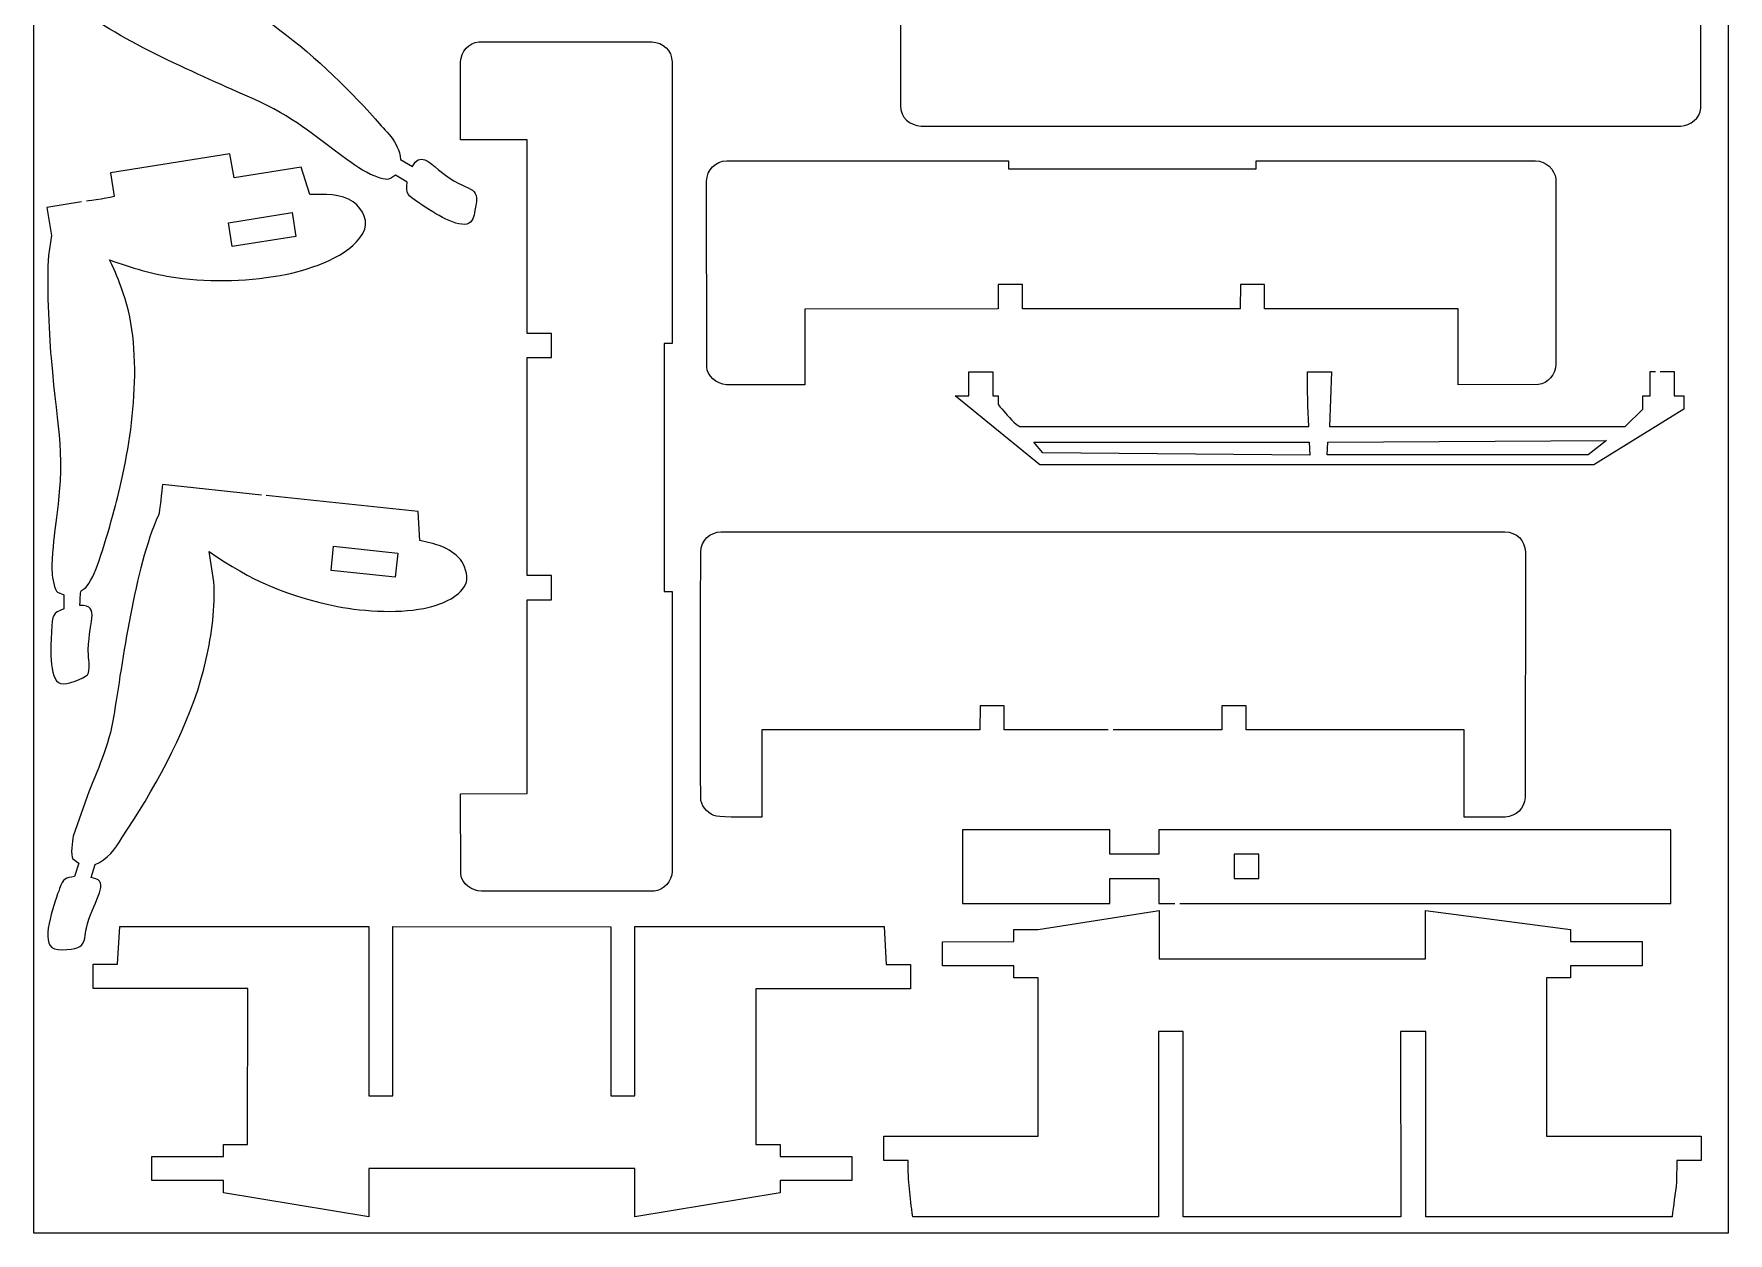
# Model space of a CAD drawing. Header units: centimetres. Extents: x -72 to 73, y -15 to 15.
# Drawn here: x -10.5 to 10.5, y -14.85 to 0.01 of the extents above; entities that cross this region are included whole.
import ezdxf

# ---------------------------------------------------------------- set-up
doc = ezdxf.new("R2010")
doc.units = ezdxf.units.CM
doc.header["$MEASUREMENT"] = 0
doc.layers.add('Camada 1', color=7, linetype='Continuous')

msp = doc.modelspace()

# ---------------------------------------------------------------- linework, layer by layer
at = {"layer": 'Camada 1', "color": 1, "lineweight": 9}
msp.add_open_spline([(-10.5, -14.85), (-10.5, -14.85), (10.5, -14.85), (10.5, -14.85), (10.5, -14.85), (10.5, -14.85), (10.5, 14.85), (10.5, 14.85), (10.5, 14.85), (10.5, 14.85), (-10.5, 14.85), (-10.5, 14.85), (-10.5, 14.85), (-10.5, 14.85), (-10.5, -14.85), (-10.5, -14.85), (-10.5, -14.85), (-10.5, -14.85), (-10.5, -14.85), (-10.5, -14.85)], degree=3, knots=[0, 0, 0, 0, 0.16666667, 0.16666667, 0.16666667, 0.16666667, 0.33333333, 0.33333333, 0.33333333, 0.33333333, 0.5, 0.5, 0.5, 0.5, 0.66666667, 0.66666667, 0.66666667, 0.66666667, 1, 1, 1, 1], dxfattribs=at)
at = {"layer": 'Camada 1', "color": 3, "lineweight": 9}
for points, knots in [([(-8.73661, 3.48612), (-8.73661, 3.48612), (-8.78976, 3.3805), (-8.78976, 3.3805), (-8.78976, 3.3805), (-8.78976, 3.3805), (-9.14204, 3.45588), (-9.14204, 3.45588), (-9.14204, 3.45588), (-9.14204, 3.45588), (-10.28467, 0.47923), (-10.28467, 0.47923), (-10.28467, 0.47923), (-10.2253, 0.45588), (-9.96568, 0.363), (-9.93361, 0.33501), (-9.93361, 0.33501), (-9.48038, -0.06052), (-8.4023, -0.51733), (-7.79682, -0.78768), (-7.79682, -0.78768), (-7.25759, -1.02845), (-7.06633, -1.22451), (-6.61944, -1.54525), (-6.61944, -1.54525), (-6.47951, -1.64567), (-6.3846, -1.71892), (-6.20707, -1.776), (-6.20707, -1.776), (-6.10764, -1.80798), (-6.09218, -1.79425), (-6.01915, -1.73787), (-6.01915, -1.73787), (-6.01915, -1.73787), (-5.87317, -1.82541), (-5.87317, -1.82541), (-5.87317, -1.82541), (-5.89144, -1.97498), (-5.87701, -1.98328), (-5.71652, -2.09034), (-5.71652, -2.09034), (-5.59422, -2.1719), (-5.28071, -2.38421), (-5.13392, -2.34548), (-5.13392, -2.34548), (-5.05769, -2.32536), (-5.04566, -2.24582), (-5.03245, -2.17964), (-5.03245, -2.17964), (-4.96016, -1.81728), (-5.10345, -1.99718), (-5.48364, -1.67247), (-5.48364, -1.67247), (-5.59343, -1.5787), (-5.7209, -1.45436), (-5.80866, -1.63278), (-5.80866, -1.63278), (-5.80866, -1.63278), (-5.95465, -1.54523), (-5.95465, -1.54523), (-5.95465, -1.54523), (-5.97717, -1.31409), (-6.14343, -1.19719), (-6.26921, -1.04326), (-6.26921, -1.04326), (-6.62351, -0.63886), (-7.09904, -0.19523), (-7.53091, 0.11844), (-7.53091, 0.11844), (-8.02389, 0.47649), (-8.70354, 0.8209), (-9.3325, 0.82575), (-9.3325, 0.82575), (-9.07066, 1.05697), (-8.97884, 1.13475), (-8.74855, 1.41131), (-8.74855, 1.41131), (-8.35927, 1.87882), (-7.94435, 2.72539), (-7.96044, 3.33311), (-7.96044, 3.33311), (-7.96476, 3.49632), (-8.01185, 3.80637), (-8.2165, 3.83153), (-8.2165, 3.83153), (-8.47951, 3.86385), (-8.61192, 3.69506), (-8.73661, 3.48612)], [0, 0, 0, 0, 0.04347826, 0.04347826, 0.04347826, 0.04347826, 0.08695652, 0.08695652, 0.08695652, 0.08695652, 0.13043478, 0.13043478, 0.13043478, 0.13043478, 0.17391304, 0.17391304, 0.17391304, 0.17391304, 0.2173913, 0.2173913, 0.2173913, 0.2173913, 0.26086957, 0.26086957, 0.26086957, 0.26086957, 0.30434783, 0.30434783, 0.30434783, 0.30434783, 0.34782609, 0.34782609, 0.34782609, 0.34782609, 0.39130435, 0.39130435, 0.39130435, 0.39130435, 0.43478261, 0.43478261, 0.43478261, 0.43478261, 0.47826087, 0.47826087, 0.47826087, 0.47826087, 0.52173913, 0.52173913, 0.52173913, 0.52173913, 0.56521739, 0.56521739, 0.56521739, 0.56521739, 0.60869565, 0.60869565, 0.60869565, 0.60869565, 0.65217391, 0.65217391, 0.65217391, 0.65217391, 0.69565217, 0.69565217, 0.69565217, 0.69565217, 0.73913043, 0.73913043, 0.73913043, 0.73913043, 0.7826087, 0.7826087, 0.7826087, 0.7826087, 0.82608696, 0.82608696, 0.82608696, 0.82608696, 0.86956522, 0.86956522, 0.86956522, 0.86956522, 0.91304348, 0.91304348, 0.91304348, 0.91304348, 1, 1, 1, 1]), ([(2.05969, 0.86301), (2.05969, 0.86301), (3.5499, 0.86301), (3.5499, 0.86301), (3.5499, 0.86301), (3.5499, 0.86301), (3.5499, 0.56299), (3.5499, 0.56299), (3.5499, 0.56299), (3.5499, 0.56299), (3.84992, 0.56299), (3.84992, 0.56299), (3.84992, 0.56299), (3.84992, 0.56299), (3.85286, 0.86301), (3.85286, 0.86301), (3.85286, 0.86301), (3.85286, 0.86301), (6.55008, 0.86301), (6.55008, 0.86301), (6.55008, 0.86301), (6.55008, 0.86301), (6.55008, 0.56299), (6.55008, 0.56299), (6.55008, 0.56299), (6.55008, 0.56299), (6.8501, 0.56299), (6.8501, 0.56299), (6.8501, 0.56299), (6.8501, 0.56299), (6.85304, 0.86006), (6.85304, 0.86006), (6.85304, 0.86006), (6.85304, 0.86006), (9.55319, 0.86301), (9.55319, 0.86301), (9.55319, 0.86301), (9.55319, 0.86301), (9.55319, 1.8307), (9.55319, 1.8307), (9.55319, 1.8307), (9.6321, 1.8301), (9.90775, 1.83541), (9.96499, 1.82188), (9.96499, 1.82188), (10.05888, 1.79971), (10.14462, 1.71705), (10.15911, 1.62776), (10.15911, 1.62776), (10.15911, 1.62776), (10.16206, -0.90769), (10.16206, -0.90769), (10.16206, -0.90769), (10.1552, -1.03439), (10.03342, -1.123), (9.91204, -1.13123), (9.91204, -1.13123), (9.91204, -1.13123), (0.49679, -1.13123), (0.49679, -1.13123), (0.49679, -1.13123), (0.35437, -1.12477), (0.24112, -1.02717), (0.24089, -0.87533), (0.24089, -0.87533), (0.24089, -0.87533), (0.23795, 1.17772), (0.23795, 1.17772), (0.23795, 1.17772), (0.23795, 1.17772), (0.24383, 1.57775), (0.24383, 1.57775), (0.24383, 1.57775), (0.2479, 1.61085), (0.23169, 1.64311), (0.28795, 1.72188), (0.28795, 1.72188), (0.33591, 1.78901), (0.40865, 1.82616), (0.4909, 1.8307), (0.4909, 1.8307), (0.4909, 1.8307), (0.84975, 1.8307), (0.84975, 1.8307), (0.84975, 1.8307), (0.84975, 1.8307), (0.84975, 0.86301), (0.84975, 0.86301), (0.84975, 0.86301), (0.84975, 0.86301), (2.05969, 0.86301), (2.05969, 0.86301)], [0, 0, 0, 0, 0.04166667, 0.04166667, 0.04166667, 0.04166667, 0.08333333, 0.08333333, 0.08333333, 0.08333333, 0.125, 0.125, 0.125, 0.125, 0.16666667, 0.16666667, 0.16666667, 0.16666667, 0.20833333, 0.20833333, 0.20833333, 0.20833333, 0.25, 0.25, 0.25, 0.25, 0.29166667, 0.29166667, 0.29166667, 0.29166667, 0.33333333, 0.33333333, 0.33333333, 0.33333333, 0.375, 0.375, 0.375, 0.375, 0.41666667, 0.41666667, 0.41666667, 0.41666667, 0.45833333, 0.45833333, 0.45833333, 0.45833333, 0.5, 0.5, 0.5, 0.5, 0.54166667, 0.54166667, 0.54166667, 0.54166667, 0.58333333, 0.58333333, 0.58333333, 0.58333333, 0.625, 0.625, 0.625, 0.625, 0.66666667, 0.66666667, 0.66666667, 0.66666667, 0.70833333, 0.70833333, 0.70833333, 0.70833333, 0.75, 0.75, 0.75, 0.75, 0.79166667, 0.79166667, 0.79166667, 0.79166667, 0.83333333, 0.83333333, 0.83333333, 0.83333333, 0.875, 0.875, 0.875, 0.875, 0.91666667, 0.91666667, 0.91666667, 0.91666667, 1, 1, 1, 1]), ([(-2.58963, -6.8986), (-2.58963, -6.8986), (-2.68964, -6.8986), (-2.68964, -6.8986), (-2.68964, -6.8986), (-2.68964, -6.8986), (-2.68964, -3.82785), (-2.68964, -3.82785), (-2.68964, -3.82785), (-2.68964, -3.82785), (-2.58963, -3.82785), (-2.58963, -3.82785), (-2.58963, -3.82785), (-2.58963, -3.82785), (-2.58963, -0.3394), (-2.58963, -0.3394), (-2.58963, -0.3394), (-2.58963, -0.19062), (-2.70404, -0.09566), (-2.83965, -0.08646), (-2.83965, -0.08646), (-2.83965, -0.08646), (-4.98683, -0.08646), (-4.98683, -0.08646), (-4.98683, -0.08646), (-5.11023, -0.1), (-5.20305, -0.20442), (-5.21037, -0.33646), (-5.21037, -0.33646), (-5.21037, -0.33646), (-5.21037, -1.30122), (-5.21037, -1.30122), (-5.21037, -1.30122), (-5.21037, -1.30122), (-4.3868, -1.30122), (-4.3868, -1.30122), (-4.3868, -1.30122), (-4.3868, -1.30122), (-4.38384, -3.70136), (-4.38384, -3.70136), (-4.38384, -3.70136), (-4.38384, -3.70136), (-4.08384, -3.70136), (-4.08384, -3.70136), (-4.08384, -3.70136), (-4.08384, -3.70136), (-4.08384, -4.00138), (-4.08384, -4.00138), (-4.08384, -4.00138), (-4.08384, -4.00138), (-4.38384, -4.00138), (-4.38384, -4.00138), (-4.38384, -4.00138), (-4.38384, -4.00138), (-4.38384, -6.70153), (-4.38384, -6.70153), (-4.38384, -6.70153), (-4.38384, -6.70153), (-4.08384, -6.70153), (-4.08384, -6.70153), (-4.08384, -6.70153), (-4.08384, -6.70153), (-4.08384, -7.00155), (-4.08384, -7.00155), (-4.08384, -7.00155), (-4.08384, -7.00155), (-4.38384, -7.00155), (-4.38384, -7.00155), (-4.38384, -7.00155), (-4.38384, -7.00155), (-4.38384, -9.40169), (-4.38384, -9.40169), (-4.38384, -9.40169), (-4.38384, -9.40169), (-5.21037, -9.40463), (-5.21037, -9.40463), (-5.21037, -9.40463), (-5.21037, -9.40463), (-5.20743, -10.40175), (-5.20743, -10.40175), (-5.20743, -10.40175), (-5.20038, -10.52548), (-5.06972, -10.60483), (-4.95153, -10.61353), (-4.95153, -10.61353), (-4.95153, -10.61353), (-2.81317, -10.61353), (-2.81317, -10.61353), (-2.81317, -10.61353), (-2.69823, -10.60092), (-2.58963, -10.4937), (-2.58963, -10.36352), (-2.58963, -10.36352), (-2.58963, -10.36352), (-2.58963, -6.8986), (-2.58963, -6.8986)], [0, 0, 0, 0, 0.04, 0.04, 0.04, 0.04, 0.08, 0.08, 0.08, 0.08, 0.12, 0.12, 0.12, 0.12, 0.16, 0.16, 0.16, 0.16, 0.2, 0.2, 0.2, 0.2, 0.24, 0.24, 0.24, 0.24, 0.28, 0.28, 0.28, 0.28, 0.32, 0.32, 0.32, 0.32, 0.36, 0.36, 0.36, 0.36, 0.4, 0.4, 0.4, 0.4, 0.44, 0.44, 0.44, 0.44, 0.48, 0.48, 0.48, 0.48, 0.52, 0.52, 0.52, 0.52, 0.56, 0.56, 0.56, 0.56, 0.6, 0.6, 0.6, 0.6, 0.64, 0.64, 0.64, 0.64, 0.68, 0.68, 0.68, 0.68, 0.72, 0.72, 0.72, 0.72, 0.76, 0.76, 0.76, 0.76, 0.8, 0.8, 0.8, 0.8, 0.84, 0.84, 0.84, 0.84, 0.88, 0.88, 0.88, 0.88, 0.92, 0.92, 0.92, 0.92, 1, 1, 1, 1]), ([(-9.90792, -2.07227), (-9.90792, -2.07227), (-10.33765, -2.14033), (-10.33765, -2.14033), (-10.33765, -2.14033), (-10.33765, -2.14033), (-10.28243, -2.48896), (-10.28243, -2.48896), (-10.28243, -2.48896), (-10.28243, -2.48896), (-10.31779, -2.73577), (-10.31779, -2.73577), (-10.31779, -2.73577), (-10.34435, -3.05208), (-10.31425, -3.66998), (-10.28691, -4.00248), (-10.28691, -4.00248), (-10.20466, -5.00271), (-10.09262, -5.12281), (-10.2449, -6.1668), (-10.2449, -6.1668), (-10.25898, -6.2634), (-10.28379, -6.58045), (-10.27508, -6.67189), (-10.27508, -6.67189), (-10.27072, -6.71768), (-10.24222, -6.88657), (-10.20783, -6.90841), (-10.20783, -6.90841), (-10.20783, -6.90841), (-10.12831, -6.94049), (-10.12831, -6.94049), (-10.12831, -6.94049), (-10.12831, -6.94049), (-10.13067, -7.11359), (-10.13067, -7.11359), (-10.13067, -7.11359), (-10.26774, -7.17535), (-10.26737, -7.17478), (-10.28192, -7.39961), (-10.28192, -7.39961), (-10.29007, -7.52544), (-10.3214, -7.99652), (-10.1686, -8.0398), (-10.1686, -8.0398), (-10.09638, -8.06026), (-9.87223, -7.97863), (-9.83745, -7.93077), (-9.83745, -7.93077), (-9.7945, -7.87165), (-9.82209, -7.75255), (-9.82442, -7.69344), (-9.82442, -7.69344), (-9.84002, -7.29619), (-9.65897, -7.06012), (-9.9287, -7.07266), (-9.9287, -7.07266), (-9.91834, -6.74256), (-9.91962, -7.01162), (-9.77106, -6.71416), (-9.77106, -6.71416), (-9.67787, -6.52755), (-9.51754, -5.95234), (-9.46386, -5.73934), (-9.46386, -5.73934), (-9.27624, -4.99486), (-9.13129, -3.95209), (-9.39214, -3.20264), (-9.39214, -3.20264), (-9.45573, -3.01996), (-9.48293, -2.95857), (-9.5619, -2.78877), (-9.5619, -2.78877), (-9.27978, -2.89301), (-9.04084, -2.9635), (-8.74112, -3.0072), (-8.74112, -3.0072), (-8.27949, -3.07452), (-7.81754, -3.05417), (-7.36262, -2.96754), (-7.36262, -2.96754), (-7.05791, -2.89964), (-6.58967, -2.74774), (-6.42381, -2.46447), (-6.42381, -2.46447), (-6.33873, -2.31915), (-6.41853, -2.16235), (-6.54252, -2.07231), (-6.54252, -2.07231), (-6.68916, -1.96582), (-6.90583, -1.9777), (-7.07807, -1.98144), (-7.07807, -1.98144), (-7.07807, -1.98144), (-7.18847, -1.64155), (-7.18847, -1.64155), (-7.18847, -1.64155), (-7.18847, -1.64155), (-8.01934, -1.77315), (-8.01934, -1.77315), (-8.01934, -1.77315), (-8.01934, -1.77315), (-8.06918, -1.47729), (-8.06918, -1.47729), (-8.06918, -1.47729), (-8.06918, -1.47729), (-9.5508, -1.71196), (-9.5508, -1.71196), (-9.5508, -1.71196), (-9.5508, -1.71196), (-9.50433, -2.00537), (-9.50433, -2.00537), (-9.50433, -2.00537), (-9.51063, -2.01403), (-9.81386, -2.05737), (-9.84982, -2.06306)], [0, 0, 0, 0, 0.03333333, 0.03333333, 0.03333333, 0.03333333, 0.06666667, 0.06666667, 0.06666667, 0.06666667, 0.1, 0.1, 0.1, 0.1, 0.13333333, 0.13333333, 0.13333333, 0.13333333, 0.16666667, 0.16666667, 0.16666667, 0.16666667, 0.2, 0.2, 0.2, 0.2, 0.23333333, 0.23333333, 0.23333333, 0.23333333, 0.26666667, 0.26666667, 0.26666667, 0.26666667, 0.3, 0.3, 0.3, 0.3, 0.33333333, 0.33333333, 0.33333333, 0.33333333, 0.36666667, 0.36666667, 0.36666667, 0.36666667, 0.4, 0.4, 0.4, 0.4, 0.43333333, 0.43333333, 0.43333333, 0.43333333, 0.46666667, 0.46666667, 0.46666667, 0.46666667, 0.5, 0.5, 0.5, 0.5, 0.53333333, 0.53333333, 0.53333333, 0.53333333, 0.56666667, 0.56666667, 0.56666667, 0.56666667, 0.6, 0.6, 0.6, 0.6, 0.63333333, 0.63333333, 0.63333333, 0.63333333, 0.66666667, 0.66666667, 0.66666667, 0.66666667, 0.7, 0.7, 0.7, 0.7, 0.73333333, 0.73333333, 0.73333333, 0.73333333, 0.76666667, 0.76666667, 0.76666667, 0.76666667, 0.8, 0.8, 0.8, 0.8, 0.83333333, 0.83333333, 0.83333333, 0.83333333, 0.86666667, 0.86666667, 0.86666667, 0.86666667, 0.9, 0.9, 0.9, 0.9, 0.93333333, 0.93333333, 0.93333333, 0.93333333, 1, 1, 1, 1]), ([(-0.94582, -3.39856), (-0.94582, -3.39856), (1.45432, -3.39561), (1.45432, -3.39561), (1.45432, -3.39561), (1.45432, -3.39561), (1.45432, -3.09559), (1.45432, -3.09559), (1.45432, -3.09559), (1.45432, -3.09559), (1.75433, -3.09559), (1.75433, -3.09559), (1.75433, -3.09559), (1.75433, -3.09559), (1.75433, -3.39561), (1.75433, -3.39561), (1.75433, -3.39561), (1.75433, -3.39561), (4.45155, -3.39561), (4.45155, -3.39561), (4.45155, -3.39561), (4.45155, -3.39561), (4.45449, -3.09559), (4.45449, -3.09559), (4.45449, -3.09559), (4.45449, -3.09559), (4.75451, -3.09559), (4.75451, -3.09559), (4.75451, -3.09559), (4.75451, -3.09559), (4.75451, -3.39561), (4.75451, -3.39561), (4.75451, -3.39561), (5.55456, -3.39561), (6.3546, -3.39561), (7.15465, -3.39561), (7.15465, -3.39561), (7.15465, -3.39561), (7.15465, -4.33685), (7.15465, -4.33685), (7.15465, -4.33685), (7.15465, -4.33685), (8.15176, -4.3339), (8.15176, -4.3339), (8.15176, -4.3339), (8.26231, -4.32161), (8.36354, -4.21507), (8.36354, -4.07801), (8.36354, -4.07801), (8.36354, -4.07801), (8.36354, -1.78669), (8.36354, -1.78669), (8.36354, -1.78669), (8.3505, -1.66781), (8.24401, -1.56315), (8.11353, -1.56315), (8.11353, -1.56315), (8.11353, -1.56315), (4.65156, -1.56315), (4.65156, -1.56315), (4.65156, -1.56315), (4.65156, -1.56315), (4.65156, -1.66316), (4.65156, -1.66316), (4.65156, -1.66316), (4.65156, -1.66316), (1.58079, -1.66316), (1.58079, -1.66316), (1.58079, -1.66316), (1.58079, -1.66316), (1.58079, -1.56315), (1.58079, -1.56315), (1.58079, -1.56315), (1.58079, -1.56315), (-1.91058, -1.56315), (-1.91058, -1.56315), (-1.91058, -1.56315), (-2.05867, -1.56315), (-2.15442, -1.67758), (-2.16354, -1.81317), (-2.16354, -1.81317), (-2.16354, -1.81317), (-2.1606, -4.1133), (-2.1606, -4.1133), (-2.1606, -4.1133), (-2.15421, -4.22724), (-2.04397, -4.32962), (-1.91353, -4.33685), (-1.91353, -4.33685), (-1.91353, -4.33685), (-0.94582, -4.33685), (-0.94582, -4.33685), (-0.94582, -4.33685), (-0.94582, -4.33685), (-0.94582, -3.39856), (-0.94582, -3.39856)], [0, 0, 0, 0, 0.04, 0.04, 0.04, 0.04, 0.08, 0.08, 0.08, 0.08, 0.12, 0.12, 0.12, 0.12, 0.16, 0.16, 0.16, 0.16, 0.2, 0.2, 0.2, 0.2, 0.24, 0.24, 0.24, 0.24, 0.28, 0.28, 0.28, 0.28, 0.32, 0.32, 0.32, 0.32, 0.36, 0.36, 0.36, 0.36, 0.4, 0.4, 0.4, 0.4, 0.44, 0.44, 0.44, 0.44, 0.48, 0.48, 0.48, 0.48, 0.52, 0.52, 0.52, 0.52, 0.56, 0.56, 0.56, 0.56, 0.6, 0.6, 0.6, 0.6, 0.64, 0.64, 0.64, 0.64, 0.68, 0.68, 0.68, 0.68, 0.72, 0.72, 0.72, 0.72, 0.76, 0.76, 0.76, 0.76, 0.8, 0.8, 0.8, 0.8, 0.84, 0.84, 0.84, 0.84, 0.88, 0.88, 0.88, 0.88, 0.92, 0.92, 0.92, 0.92, 1, 1, 1, 1]), ([(9.65775, -4.17339), (9.65775, -4.17339), (9.83198, -4.17339), (9.83198, -4.17339), (9.83198, -4.17339), (9.83198, -4.17339), (9.83198, -4.4734), (9.83198, -4.4734), (9.83198, -4.4734), (9.83198, -4.4734), (9.94963, -4.47634), (9.94963, -4.47634), (9.94963, -4.47634), (9.94963, -4.47634), (9.94963, -4.64106), (9.94963, -4.64106), (9.94963, -4.64106), (9.94963, -4.64106), (8.83485, -5.32934), (8.83485, -5.32934), (8.83485, -5.32934), (8.83485, -5.32934), (1.9668, -5.32934), (1.9668, -5.32934), (1.9668, -5.32934), (1.9668, -5.32934), (0.91968, -4.47634), (0.91968, -4.47634), (0.91968, -4.47634), (0.91968, -4.47634), (1.08734, -4.47634), (1.08734, -4.47634), (1.08734, -4.47634), (1.08734, -4.47634), (1.08734, -4.17633), (1.08734, -4.17633), (1.08734, -4.17633), (1.08734, -4.17633), (1.38736, -4.17633), (1.38736, -4.17633), (1.38736, -4.17633), (1.38736, -4.17633), (1.38736, -4.47634), (1.38736, -4.47634), (1.38736, -4.47634), (1.38736, -4.47634), (1.45208, -4.47634), (1.45208, -4.47634), (1.45208, -4.47634), (1.45208, -4.62317), (1.43776, -4.56044), (1.52854, -4.67047), (1.52854, -4.67047), (1.56161, -4.71055), (1.67225, -4.83968), (1.71974, -4.85283), (1.71974, -4.85283), (1.71974, -4.85283), (5.3023, -4.85283), (5.3023, -4.85283), (5.3023, -4.85283), (5.29171, -4.62697), (5.28464, -4.40243), (5.28464, -4.17633), (5.28464, -4.17633), (5.28464, -4.17633), (5.58467, -4.17633), (5.58467, -4.17633), (5.58467, -4.17633), (5.58467, -4.17633), (5.5582, -4.85283), (5.5582, -4.85283), (5.5582, -4.85283), (5.5582, -4.85283), (9.22312, -4.85283), (9.22312, -4.85283), (9.22312, -4.85283), (9.22312, -4.85283), (9.44371, -4.63813), (9.44371, -4.63813), (9.44371, -4.63813), (9.44371, -4.63813), (9.44371, -4.47634), (9.44371, -4.47634), (9.44371, -4.47634), (9.44371, -4.47634), (9.53195, -4.4734), (9.53195, -4.4734), (9.53195, -4.4734), (9.53195, -4.4734), (9.53195, -4.17339), (9.53195, -4.17339), (9.53195, -4.17339), (9.53195, -4.17339), (9.59892, -4.17339), (9.59892, -4.17339)], [0, 0, 0, 0, 0.04, 0.04, 0.04, 0.04, 0.08, 0.08, 0.08, 0.08, 0.12, 0.12, 0.12, 0.12, 0.16, 0.16, 0.16, 0.16, 0.2, 0.2, 0.2, 0.2, 0.24, 0.24, 0.24, 0.24, 0.28, 0.28, 0.28, 0.28, 0.32, 0.32, 0.32, 0.32, 0.36, 0.36, 0.36, 0.36, 0.4, 0.4, 0.4, 0.4, 0.44, 0.44, 0.44, 0.44, 0.48, 0.48, 0.48, 0.48, 0.52, 0.52, 0.52, 0.52, 0.56, 0.56, 0.56, 0.56, 0.6, 0.6, 0.6, 0.6, 0.64, 0.64, 0.64, 0.64, 0.68, 0.68, 0.68, 0.68, 0.72, 0.72, 0.72, 0.72, 0.76, 0.76, 0.76, 0.76, 0.8, 0.8, 0.8, 0.8, 0.84, 0.84, 0.84, 0.84, 0.88, 0.88, 0.88, 0.88, 0.92, 0.92, 0.92, 0.92, 1, 1, 1, 1]), ([(-7.67765, -5.70433), (-7.67765, -5.70433), (-8.90748, -5.57507), (-8.90748, -5.57507), (-8.90748, -5.57507), (-8.91481, -5.63977), (-8.93763, -5.91123), (-8.95593, -5.95151), (-8.95593, -5.95151), (-9.25458, -6.62094), (-9.40032, -7.76095), (-9.51209, -8.45724), (-9.51209, -8.45724), (-9.56736, -8.80161), (-9.71742, -9.11927), (-9.84017, -9.44016), (-9.84017, -9.44016), (-9.84017, -9.44016), (-10.01299, -9.93069), (-10.01299, -9.93069), (-10.01299, -9.93069), (-10.02503, -9.98276), (-10.04733, -10.17372), (-10.01587, -10.21136), (-10.01587, -10.21136), (-10.01587, -10.21136), (-9.94473, -10.26616), (-9.94473, -10.26616), (-9.94473, -10.26616), (-9.94473, -10.26616), (-9.99474, -10.43244), (-9.99474, -10.43244), (-9.99474, -10.43244), (-10.11289, -10.44912), (-10.13271, -10.44703), (-10.18193, -10.58134), (-10.18193, -10.58134), (-10.23153, -10.71672), (-10.41635, -11.2086), (-10.27635, -11.31081), (-10.27635, -11.31081), (-10.20522, -11.36273), (-9.97241, -11.33119), (-9.92917, -11.29997), (-9.92917, -11.29997), (-9.86048, -11.25038), (-9.86585, -11.14621), (-9.849, -11.0718), (-9.849, -11.0718), (-9.78016, -10.76775), (-9.56705, -10.51873), (-9.73147, -10.46011), (-9.73147, -10.46011), (-9.73147, -10.46011), (-9.78875, -10.44226), (-9.78875, -10.44226), (-9.78875, -10.44226), (-9.78875, -10.44226), (-9.74228, -10.28152), (-9.74228, -10.28152), (-9.74228, -10.28152), (-9.59189, -10.2251), (-9.48555, -10.08532), (-9.4087, -9.94984), (-9.4087, -9.94984), (-9.4087, -9.94984), (-9.26094, -9.72581), (-9.26094, -9.72581), (-9.26094, -9.72581), (-8.89253, -9.13889), (-8.51082, -8.41423), (-8.36261, -7.73516), (-8.36261, -7.73516), (-8.29776, -7.43805), (-8.24549, -7.08329), (-8.27084, -6.77768), (-8.27084, -6.77768), (-8.27084, -6.77768), (-8.32602, -6.40219), (-8.32602, -6.40219), (-8.32602, -6.40219), (-7.82211, -6.7614), (-7.3348, -6.96448), (-6.73553, -7.08397), (-6.73553, -7.08397), (-6.39783, -7.15131), (-5.93785, -7.17475), (-5.60087, -7.0938), (-5.60087, -7.0938), (-5.43811, -7.0547), (-5.19421, -6.95545), (-5.1392, -6.7815), (-5.1392, -6.7815), (-5.11451, -6.70348), (-5.164, -6.55714), (-5.21329, -6.50162), (-5.21329, -6.50162), (-5.35054, -6.34702), (-5.52394, -6.31045), (-5.71785, -6.26523), (-5.71785, -6.26523), (-5.71785, -6.26523), (-5.73654, -5.90835), (-5.73654, -5.90835), (-5.73654, -5.90835), (-5.73654, -5.90835), (-7.61914, -5.71048), (-7.61914, -5.71048)], [0, 0, 0, 0, 0.03571429, 0.03571429, 0.03571429, 0.03571429, 0.07142857, 0.07142857, 0.07142857, 0.07142857, 0.10714286, 0.10714286, 0.10714286, 0.10714286, 0.14285714, 0.14285714, 0.14285714, 0.14285714, 0.17857143, 0.17857143, 0.17857143, 0.17857143, 0.21428571, 0.21428571, 0.21428571, 0.21428571, 0.25, 0.25, 0.25, 0.25, 0.28571429, 0.28571429, 0.28571429, 0.28571429, 0.32142857, 0.32142857, 0.32142857, 0.32142857, 0.35714286, 0.35714286, 0.35714286, 0.35714286, 0.39285714, 0.39285714, 0.39285714, 0.39285714, 0.42857143, 0.42857143, 0.42857143, 0.42857143, 0.46428571, 0.46428571, 0.46428571, 0.46428571, 0.5, 0.5, 0.5, 0.5, 0.53571429, 0.53571429, 0.53571429, 0.53571429, 0.57142857, 0.57142857, 0.57142857, 0.57142857, 0.60714286, 0.60714286, 0.60714286, 0.60714286, 0.64285714, 0.64285714, 0.64285714, 0.64285714, 0.67857143, 0.67857143, 0.67857143, 0.67857143, 0.71428571, 0.71428571, 0.71428571, 0.71428571, 0.75, 0.75, 0.75, 0.75, 0.78571429, 0.78571429, 0.78571429, 0.78571429, 0.82142857, 0.82142857, 0.82142857, 0.82142857, 0.85714286, 0.85714286, 0.85714286, 0.85714286, 0.89285714, 0.89285714, 0.89285714, 0.89285714, 0.92857143, 0.92857143, 0.92857143, 0.92857143, 1, 1, 1, 1]), ([(2.81745, -8.61431), (2.81745, -8.61431), (1.52768, -8.61431), (1.52768, -8.61431), (1.52768, -8.61431), (1.52768, -8.61431), (1.52474, -8.31429), (1.52474, -8.31429), (1.52474, -8.31429), (1.52474, -8.31429), (1.22766, -8.31429), (1.22766, -8.31429), (1.22766, -8.31429), (1.22766, -8.31429), (1.22472, -8.61431), (1.22472, -8.61431), (1.22472, -8.61431), (1.22472, -8.61431), (-1.47544, -8.61431), (-1.47544, -8.61431), (-1.47544, -8.61431), (-1.47544, -8.61431), (-1.47544, -9.69379), (-1.47544, -9.69379), (-1.47544, -9.69379), (-1.5723, -9.69326), (-1.97336, -9.69916), (-2.03724, -9.68496), (-2.03724, -9.68496), (-2.13027, -9.66428), (-2.21699, -9.5794), (-2.23136, -9.49084), (-2.23136, -9.49084), (-2.24301, -9.41912), (-2.23431, -6.48341), (-2.23431, -6.41124), (-2.23431, -6.41124), (-2.23431, -6.25937), (-2.11357, -6.16706), (-1.98429, -6.15829), (-1.98429, -6.15829), (-1.98429, -6.15829), (7.73098, -6.15829), (7.73098, -6.15829), (7.73098, -6.15829), (7.88072, -6.16845), (7.97923, -6.25841), (7.98688, -6.41124), (7.98688, -6.41124), (7.98688, -6.41124), (7.98392, -9.45259), (7.98392, -9.45259), (7.98392, -9.45259), (7.97697, -9.58339), (7.87321, -9.69001), (7.73686, -9.69379), (7.73686, -9.69379), (7.73686, -9.69379), (7.22801, -9.69379), (7.22801, -9.69379), (7.22801, -9.69379), (7.22801, -9.69379), (7.22801, -8.61431), (7.22801, -8.61431), (7.22801, -8.61431), (7.22801, -8.61431), (4.52491, -8.61431), (4.52491, -8.61431), (4.52491, -8.61431), (4.52491, -8.61431), (4.52491, -8.31429), (4.52491, -8.31429), (4.52491, -8.31429), (4.52491, -8.31429), (4.22488, -8.31429), (4.22488, -8.31429), (4.22488, -8.31429), (4.22488, -8.31429), (4.22488, -8.61431), (4.22488, -8.61431), (4.22488, -8.61431), (4.22488, -8.61431), (2.87627, -8.61431), (2.87627, -8.61431)], [0, 0, 0, 0, 0.04545455, 0.04545455, 0.04545455, 0.04545455, 0.09090909, 0.09090909, 0.09090909, 0.09090909, 0.13636364, 0.13636364, 0.13636364, 0.13636364, 0.18181818, 0.18181818, 0.18181818, 0.18181818, 0.22727273, 0.22727273, 0.22727273, 0.22727273, 0.27272727, 0.27272727, 0.27272727, 0.27272727, 0.31818182, 0.31818182, 0.31818182, 0.31818182, 0.36363636, 0.36363636, 0.36363636, 0.36363636, 0.40909091, 0.40909091, 0.40909091, 0.40909091, 0.45454545, 0.45454545, 0.45454545, 0.45454545, 0.5, 0.5, 0.5, 0.5, 0.54545455, 0.54545455, 0.54545455, 0.54545455, 0.59090909, 0.59090909, 0.59090909, 0.59090909, 0.63636364, 0.63636364, 0.63636364, 0.63636364, 0.68181818, 0.68181818, 0.68181818, 0.68181818, 0.72727273, 0.72727273, 0.72727273, 0.72727273, 0.77272727, 0.77272727, 0.77272727, 0.77272727, 0.81818182, 0.81818182, 0.81818182, 0.81818182, 0.86363636, 0.86363636, 0.86363636, 0.86363636, 0.90909091, 0.90909091, 0.90909091, 0.90909091, 1, 1, 1, 1]), ([(3.70282, -10.76359), (3.70282, -10.76359), (9.79143, -10.76359), (9.79143, -10.76359), (9.79143, -10.76359), (9.79143, -10.76359), (9.79143, -9.85177), (9.79143, -9.85177), (9.79143, -9.85177), (9.79143, -9.85177), (3.444, -9.85177), (3.444, -9.85177), (3.444, -9.85177), (3.444, -9.85177), (3.444, -10.15472), (3.444, -10.15472), (3.444, -10.15472), (3.444, -10.15472), (2.83809, -10.15472), (2.83809, -10.15472), (2.83809, -10.15472), (2.83809, -10.15472), (2.83809, -9.85177), (2.83809, -9.85177), (2.83809, -9.85177), (2.83809, -9.85177), (1.00857, -9.85177), (1.00857, -9.85177), (1.00857, -9.85177), (1.00857, -9.85177), (1.00857, -10.76359), (1.00857, -10.76359), (1.00857, -10.76359), (1.00857, -10.76359), (2.83809, -10.76359), (2.83809, -10.76359), (2.83809, -10.76359), (2.83809, -10.76359), (2.83809, -10.45767), (2.83809, -10.45767), (2.83809, -10.45767), (2.83809, -10.45767), (3.444, -10.45767), (3.444, -10.45767), (3.444, -10.45767), (3.444, -10.45767), (3.444, -10.76359), (3.444, -10.76359), (3.444, -10.76359), (3.444, -10.76359), (3.64399, -10.76359), (3.64399, -10.76359)], [0, 0, 0, 0, 0.07142857, 0.07142857, 0.07142857, 0.07142857, 0.14285714, 0.14285714, 0.14285714, 0.14285714, 0.21428571, 0.21428571, 0.21428571, 0.21428571, 0.28571429, 0.28571429, 0.28571429, 0.28571429, 0.35714286, 0.35714286, 0.35714286, 0.35714286, 0.42857143, 0.42857143, 0.42857143, 0.42857143, 0.5, 0.5, 0.5, 0.5, 0.57142857, 0.57142857, 0.57142857, 0.57142857, 0.64285714, 0.64285714, 0.64285714, 0.64285714, 0.71428571, 0.71428571, 0.71428571, 0.71428571, 0.78571429, 0.78571429, 0.78571429, 0.78571429, 0.85714286, 0.85714286, 0.85714286, 0.85714286, 1, 1, 1, 1]), ([(0.39385, -14.64864), (0.39385, -14.64864), (3.44108, -14.64864), (3.44108, -14.64864), (3.44108, -14.64864), (3.44108, -14.64864), (3.44108, -12.35143), (3.44108, -12.35143), (3.44108, -12.35143), (3.44108, -12.35143), (3.74698, -12.35143), (3.74698, -12.35143), (3.74698, -12.35143), (3.74698, -12.35143), (3.74698, -14.64864), (3.74698, -14.64864), (3.74698, -14.64864), (3.74698, -14.64864), (6.4442, -14.64864), (6.4442, -14.64864), (6.4442, -14.64864), (6.4442, -14.64864), (6.44126, -12.35143), (6.44126, -12.35143), (6.44126, -12.35143), (6.44126, -12.35143), (6.75304, -12.35143), (6.75304, -12.35143), (6.75304, -12.35143), (6.75304, -12.35143), (6.75304, -14.64864), (6.75304, -14.64864), (6.75304, -14.64864), (7.77074, -14.64864), (8.78845, -14.64864), (9.80616, -14.64864), (9.80616, -14.64864), (9.81872, -14.51041), (9.84817, -14.36713), (9.8591, -14.21331), (9.8591, -14.21331), (9.8591, -14.21331), (9.86498, -13.9486), (9.86498, -13.9486), (9.86498, -13.9486), (9.86498, -13.9486), (10.165, -13.9486), (10.165, -13.9486), (10.165, -13.9486), (10.165, -13.9486), (10.165, -13.64857), (10.165, -13.64857), (10.165, -13.64857), (10.165, -13.64857), (8.24724, -13.64857), (8.24724, -13.64857), (8.24724, -13.64857), (8.24724, -13.64857), (8.24724, -11.68669), (8.24724, -11.68669), (8.24724, -11.68669), (8.24724, -11.68669), (8.54726, -11.68669), (8.54726, -11.68669), (8.54726, -11.68669), (8.54726, -11.68669), (8.54726, -11.53668), (8.54726, -11.53668), (8.54726, -11.53668), (8.54726, -11.53668), (9.43555, -11.53668), (9.43555, -11.53668), (9.43555, -11.53668), (9.43555, -11.53668), (9.43555, -11.23667), (9.43555, -11.23667), (9.43555, -11.23667), (9.43555, -11.23667), (8.54726, -11.23667), (8.54726, -11.23667), (8.54726, -11.23667), (8.54726, -11.23667), (8.54726, -11.08666), (8.54726, -11.08666), (8.54726, -11.08666), (8.54726, -11.08666), (6.74715, -10.85135), (6.74715, -10.85135), (6.74715, -10.85135), (6.74715, -10.85135), (6.74715, -11.45139), (6.74715, -11.45139), (6.74715, -11.45139), (6.74715, -11.45139), (3.44696, -11.45139), (3.44696, -11.45139), (3.44696, -11.45139), (3.44696, -11.45139), (3.44696, -10.85135), (3.44696, -10.85135), (3.44696, -10.85135), (3.44696, -10.85135), (1.94688, -11.0896), (1.94688, -11.0896), (1.94688, -11.0896), (1.94688, -11.0896), (1.64686, -11.0896), (1.64686, -11.0896), (1.64686, -11.0896), (1.64686, -11.0896), (1.64686, -11.23667), (1.64686, -11.23667), (1.64686, -11.23667), (1.64686, -11.23667), (0.76151, -11.23961), (0.76151, -11.23961), (0.76151, -11.23961), (0.76151, -11.23961), (0.76151, -11.53962), (0.76151, -11.53962), (0.76151, -11.53962), (0.76151, -11.53962), (1.64686, -11.53962), (1.64686, -11.53962), (1.64686, -11.53962), (1.64686, -11.53962), (1.64686, -11.68669), (1.64686, -11.68669), (1.64686, -11.68669), (1.64686, -11.68669), (1.94688, -11.68669), (1.94688, -11.68669), (1.94688, -11.68669), (1.94688, -11.68669), (1.94688, -13.64857), (1.94688, -13.64857), (1.94688, -13.64857), (1.94688, -13.64857), (0.035, -13.64857), (0.035, -13.64857), (0.035, -13.64857), (0.035, -13.64857), (0.035, -13.9486), (0.035, -13.9486), (0.035, -13.9486), (0.035, -13.9486), (0.33502, -13.9486), (0.33502, -13.9486), (0.33502, -13.9486), (0.33502, -14.21821), (0.35945, -14.38951), (0.39385, -14.64864)], [0, 0, 0, 0, 0.02564103, 0.02564103, 0.02564103, 0.02564103, 0.05128205, 0.05128205, 0.05128205, 0.05128205, 0.07692308, 0.07692308, 0.07692308, 0.07692308, 0.1025641, 0.1025641, 0.1025641, 0.1025641, 0.12820513, 0.12820513, 0.12820513, 0.12820513, 0.15384615, 0.15384615, 0.15384615, 0.15384615, 0.17948718, 0.17948718, 0.17948718, 0.17948718, 0.20512821, 0.20512821, 0.20512821, 0.20512821, 0.23076923, 0.23076923, 0.23076923, 0.23076923, 0.25641026, 0.25641026, 0.25641026, 0.25641026, 0.28205128, 0.28205128, 0.28205128, 0.28205128, 0.30769231, 0.30769231, 0.30769231, 0.30769231, 0.33333333, 0.33333333, 0.33333333, 0.33333333, 0.35897436, 0.35897436, 0.35897436, 0.35897436, 0.38461538, 0.38461538, 0.38461538, 0.38461538, 0.41025641, 0.41025641, 0.41025641, 0.41025641, 0.43589744, 0.43589744, 0.43589744, 0.43589744, 0.46153846, 0.46153846, 0.46153846, 0.46153846, 0.48717949, 0.48717949, 0.48717949, 0.48717949, 0.51282051, 0.51282051, 0.51282051, 0.51282051, 0.53846154, 0.53846154, 0.53846154, 0.53846154, 0.56410256, 0.56410256, 0.56410256, 0.56410256, 0.58974359, 0.58974359, 0.58974359, 0.58974359, 0.61538462, 0.61538462, 0.61538462, 0.61538462, 0.64102564, 0.64102564, 0.64102564, 0.64102564, 0.66666667, 0.66666667, 0.66666667, 0.66666667, 0.69230769, 0.69230769, 0.69230769, 0.69230769, 0.71794872, 0.71794872, 0.71794872, 0.71794872, 0.74358974, 0.74358974, 0.74358974, 0.74358974, 0.76923077, 0.76923077, 0.76923077, 0.76923077, 0.79487179, 0.79487179, 0.79487179, 0.79487179, 0.82051282, 0.82051282, 0.82051282, 0.82051282, 0.84615385, 0.84615385, 0.84615385, 0.84615385, 0.87179487, 0.87179487, 0.87179487, 0.87179487, 0.8974359, 0.8974359, 0.8974359, 0.8974359, 0.92307692, 0.92307692, 0.92307692, 0.92307692, 0.94871795, 0.94871795, 0.94871795, 0.94871795, 1, 1, 1, 1]), ([(-6.3501, -11.0499), (-6.3501, -11.0499), (-9.43557, -11.0499), (-9.43557, -11.0499), (-9.43557, -11.0499), (-9.43557, -11.0499), (-9.46498, -11.51757), (-9.46498, -11.51757), (-9.46498, -11.51757), (-9.46498, -11.51757), (-9.765, -11.51757), (-9.765, -11.51757), (-9.765, -11.51757), (-9.765, -11.51757), (-9.765, -11.81759), (-9.765, -11.81759), (-9.765, -11.81759), (-9.765, -11.81759), (-7.84724, -11.82053), (-7.84724, -11.82053), (-7.84724, -11.82053), (-7.84724, -11.82053), (-7.85018, -13.75006), (-7.85018, -13.75006), (-7.85018, -13.75006), (-7.85018, -13.75006), (-8.1502, -13.75006), (-8.1502, -13.75006), (-8.1502, -13.75006), (-8.1502, -13.75006), (-8.1502, -13.90006), (-8.1502, -13.90006), (-8.1502, -13.90006), (-8.1502, -13.90006), (-9.03849, -13.90006), (-9.03849, -13.90006), (-9.03849, -13.90006), (-9.03849, -13.90006), (-9.03849, -14.20008), (-9.03849, -14.20008), (-9.03849, -14.20008), (-9.03849, -14.20008), (-8.1502, -14.20008), (-8.1502, -14.20008), (-8.1502, -14.20008), (-8.1502, -14.20008), (-8.1502, -14.35009), (-8.1502, -14.35009), (-8.1502, -14.35009), (-8.1502, -14.35009), (-6.3501, -14.65011), (-6.3501, -14.65011), (-6.3501, -14.65011), (-6.3501, -14.65011), (-6.3501, -14.05007), (-6.3501, -14.05007), (-6.3501, -14.05007), (-6.3501, -14.05007), (-3.0499, -14.05007), (-3.0499, -14.05007), (-3.0499, -14.05007), (-3.0499, -14.05007), (-3.0499, -14.65011), (-3.0499, -14.65011), (-3.0499, -14.65011), (-3.0499, -14.65011), (-1.2498, -14.35009), (-1.2498, -14.35009), (-1.2498, -14.35009), (-1.2498, -14.35009), (-1.2498, -14.20008), (-1.2498, -14.20008), (-1.2498, -14.20008), (-1.2498, -14.20008), (-0.36151, -14.20008), (-0.36151, -14.20008), (-0.36151, -14.20008), (-0.36151, -14.20008), (-0.36151, -13.90006), (-0.36151, -13.90006), (-0.36151, -13.90006), (-0.36151, -13.90006), (-1.2498, -13.90006), (-1.2498, -13.90006), (-1.2498, -13.90006), (-1.2498, -13.90006), (-1.2498, -13.75006), (-1.2498, -13.75006), (-1.2498, -13.75006), (-1.2498, -13.75006), (-1.54982, -13.75006), (-1.54982, -13.75006), (-1.54982, -13.75006), (-1.54982, -13.75006), (-1.54982, -11.82347), (-1.54982, -11.82347), (-1.54982, -11.82347), (-1.54982, -11.82347), (0.365, -11.82347), (0.365, -11.82347), (0.365, -11.82347), (0.365, -11.82347), (0.365, -11.52345), (0.365, -11.52345), (0.365, -11.52345), (0.365, -11.52345), (0.06498, -11.52345), (0.06498, -11.52345), (0.06498, -11.52345), (0.06498, -11.52345), (0.03851, -11.0499), (0.03851, -11.0499), (0.03851, -11.0499), (0.03851, -11.0499), (-3.0499, -11.0499), (-3.0499, -11.0499), (-3.0499, -11.0499), (-3.0499, -11.0499), (-3.0499, -13.14708), (-3.0499, -13.14708), (-3.0499, -13.14708), (-3.0499, -13.14708), (-3.34992, -13.15002), (-3.34992, -13.15002), (-3.34992, -13.15002), (-3.34992, -13.15002), (-3.34992, -11.05284), (-3.34992, -11.05284), (-3.34992, -11.05284), (-3.34992, -11.05284), (-6.05008, -11.0499), (-6.05008, -11.0499), (-6.05008, -11.0499), (-6.05008, -11.0499), (-6.05008, -13.15002), (-6.05008, -13.15002), (-6.05008, -13.15002), (-6.05008, -13.15002), (-6.3501, -13.15002), (-6.3501, -13.15002), (-6.3501, -13.15002), (-6.3501, -13.15002), (-6.3501, -11.0499), (-6.3501, -11.0499)], [0, 0, 0, 0, 0.02702703, 0.02702703, 0.02702703, 0.02702703, 0.05405405, 0.05405405, 0.05405405, 0.05405405, 0.08108108, 0.08108108, 0.08108108, 0.08108108, 0.10810811, 0.10810811, 0.10810811, 0.10810811, 0.13513514, 0.13513514, 0.13513514, 0.13513514, 0.16216216, 0.16216216, 0.16216216, 0.16216216, 0.18918919, 0.18918919, 0.18918919, 0.18918919, 0.21621622, 0.21621622, 0.21621622, 0.21621622, 0.24324324, 0.24324324, 0.24324324, 0.24324324, 0.27027027, 0.27027027, 0.27027027, 0.27027027, 0.2972973, 0.2972973, 0.2972973, 0.2972973, 0.32432432, 0.32432432, 0.32432432, 0.32432432, 0.35135135, 0.35135135, 0.35135135, 0.35135135, 0.37837838, 0.37837838, 0.37837838, 0.37837838, 0.40540541, 0.40540541, 0.40540541, 0.40540541, 0.43243243, 0.43243243, 0.43243243, 0.43243243, 0.45945946, 0.45945946, 0.45945946, 0.45945946, 0.48648649, 0.48648649, 0.48648649, 0.48648649, 0.51351351, 0.51351351, 0.51351351, 0.51351351, 0.54054054, 0.54054054, 0.54054054, 0.54054054, 0.56756757, 0.56756757, 0.56756757, 0.56756757, 0.59459459, 0.59459459, 0.59459459, 0.59459459, 0.62162162, 0.62162162, 0.62162162, 0.62162162, 0.64864865, 0.64864865, 0.64864865, 0.64864865, 0.67567568, 0.67567568, 0.67567568, 0.67567568, 0.7027027, 0.7027027, 0.7027027, 0.7027027, 0.72972973, 0.72972973, 0.72972973, 0.72972973, 0.75675676, 0.75675676, 0.75675676, 0.75675676, 0.78378378, 0.78378378, 0.78378378, 0.78378378, 0.81081081, 0.81081081, 0.81081081, 0.81081081, 0.83783784, 0.83783784, 0.83783784, 0.83783784, 0.86486486, 0.86486486, 0.86486486, 0.86486486, 0.89189189, 0.89189189, 0.89189189, 0.89189189, 0.91891892, 0.91891892, 0.91891892, 0.91891892, 0.94594595, 0.94594595, 0.94594595, 0.94594595, 1, 1, 1, 1])]:
    msp.add_open_spline(points, degree=3, knots=knots, dxfattribs=at)
at = {"layer": 'Camada 1', "lineweight": 9}
for points in [[(-7.29892, -2.20402), (-7.29892, -2.20402), (-8.08912, -2.32917), (-8.08912, -2.32917), (-8.08912, -2.32917), (-8.08912, -2.32917), (-8.04219, -2.6255), (-8.04219, -2.6255), (-8.04219, -2.6255), (-8.04219, -2.6255), (-7.25199, -2.50035), (-7.25199, -2.50035), (-7.25199, -2.50035), (-7.25199, -2.50035), (-7.29892, -2.20402), (-7.29892, -2.20402)], [(8.76426, -5.20581), (8.76426, -5.20581), (8.99368, -5.02931), (8.99368, -5.02931), (8.99368, -5.02931), (8.99368, -5.02931), (5.54054, -5.0499), (5.54054, -5.0499), (5.54054, -5.0499), (5.54054, -5.0499), (5.52878, -5.20581), (5.52878, -5.20581), (5.52878, -5.20581), (5.52878, -5.20581), (8.76426, -5.20581), (8.76426, -5.20581)], [(2.00799, -5.17934), (2.00799, -5.17934), (5.31407, -5.21169), (5.31407, -5.21169), (5.31407, -5.21169), (5.31407, -5.21169), (5.30817, -5.0499), (5.30817, -5.0499), (5.30817, -5.0499), (5.30817, -5.0499), (1.89621, -5.0499), (1.89621, -5.0499), (1.89621, -5.0499), (1.89621, -5.0499), (2.00799, -5.17934), (2.00799, -5.17934)], [(-5.98879, -6.42307), (-5.98879, -6.42307), (-6.78445, -6.33944), (-6.78445, -6.33944), (-6.78445, -6.33944), (-6.78445, -6.33944), (-6.81582, -6.63782), (-6.81582, -6.63782), (-6.81582, -6.63782), (-6.81582, -6.63782), (-6.02015, -6.72144), (-6.02015, -6.72144), (-6.02015, -6.72144), (-6.02015, -6.72144), (-5.98879, -6.42307), (-5.98879, -6.42307)], [(4.37935, -10.15472), (4.37935, -10.15472), (4.68231, -10.15472), (4.68231, -10.15472), (4.68231, -10.15472), (4.68231, -10.15472), (4.68231, -10.45767), (4.68231, -10.45767), (4.68231, -10.45767), (4.68231, -10.45767), (4.37935, -10.45767), (4.37935, -10.45767), (4.37935, -10.45767), (4.37935, -10.45767), (4.37935, -10.15472), (4.37935, -10.15472)]]:
    msp.add_open_spline(points, degree=3, knots=[0, 0, 0, 0, 0.2, 0.2, 0.2, 0.2, 0.4, 0.4, 0.4, 0.4, 0.6, 0.6, 0.6, 0.6, 1, 1, 1, 1], dxfattribs=at)

doc.saveas('drawing.dxf')
